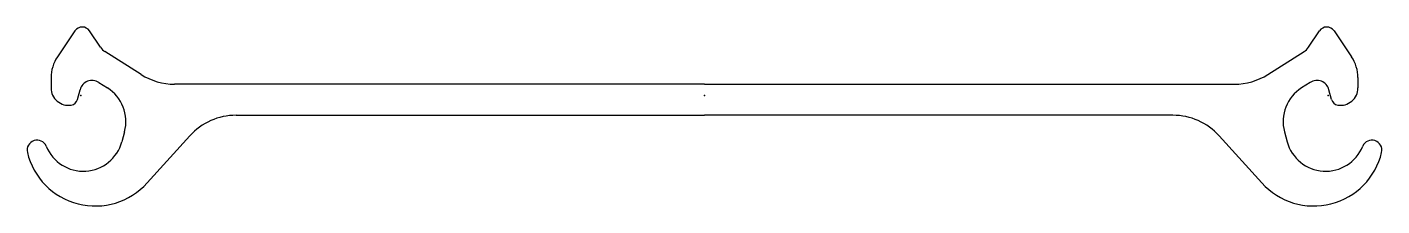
# Model space of a CAD drawing. Extents: x -22 to 522, y -45 to 28.
import ezdxf

# ---------------------------------------------------------------- set-up
doc = ezdxf.new("R2010")
doc.units = 0
doc.header["$MEASUREMENT"] = 0
doc.layers.get('0').update_dxf_attribs({"color": 5, "linetype": 'CONTINUOUS'})

msp = doc.modelspace()

# ---------------------------------------------------------------- linework, layer by layer
at = {"linetype": 'Continuous'}
for p, q in [((-2.40239, 25.9575), (-9.43514, 15.53215)), ((7.87182, 19.32559), (3.40121, 25.95671)), ((492.12817, 19.32559), (496.59879, 25.95671)), ((502.40237, 25.9575), (509.43515, 15.53215)), ((24.07498, 8.41408), (9.62342, 17.61902)), ((475.92502, 8.41408), (490.37659, 17.61902)), ((-12, 7.14363), (-12, 3)), ((512, 7.14363), (512, 3)), ((-1.46191, -1.72512), (-0.38498, 2.29363)), ((7.13099, 5.21645), (10.60533, 3.0032)), ((250, 4.5), (37.50569, 4.5)), ((250, 4.5), (462.49432, 4.5)), ((492.86902, 5.21645), (489.39468, 3.0032)), ((501.46191, -1.72512), (500.38498, 2.29363)), ((62.21284, -8), (250, -8)), ((437.78714, -8), (250, -8)), ((17.46383, -14.6321), (16.3888, -18.64449)), ((26.56515, -35.23428), (43.63185, -16.27437)), ((473.43484, -35.23428), (456.36816, -16.27437)), ((482.53616, -14.6321), (483.61121, -18.64449))]:
    msp.add_line(p, q, dxfattribs=at)
for centre, radius, start, end in [((0.49915, 24.00018), 3.5, 33.98726, 145.99712), ((499.50085, 24.00018), 3.5, 34.003, 146.01277), ((12.84679, 22.67964), 6, 213.98728, 237.50484), ((487.1532, 22.67964), 6, 302.49531, 326.01275), ((3, 7.14363), 15, 145.99712, 180), ((497, 7.14363), 15, 0, 34.00286), ((4.44461, 0.99942), 5, 57.50167, 164.99861), ((37.50569, 29.5), 25, 237.50484, 270), ((462.49432, 29.5), 25, 270, 302.49513), ((495.55539, 0.99942), 5, 15.00141, 122.49829), ((-5, 2.99982), 7, 179.99852, 279.2069), ((2.00893, -10.49132), 16, 345.00119, 57.50167), ((497.99109, -10.49132), 16, 122.49834, 194.99879), ((505, 2.99982), 7, 260.79314, 0.00148), ((-4.35967, -0.9486), 3, 279.20048, 344.99861), ((504.35968, -0.9486), 3, 195.00135, 260.79939), ((62.21284, -33), 25, 90, 138.00814), ((437.78714, -33), 25, 41.99182, 90), ((-17.60604, -22.00508), 4, 22.10281, 193.22233), ((0.9339, -14.50371), 16, 202.00998, 345.00119), ((499.0661, -14.50371), 16, 194.99881, 337.99005), ((517.60602, -22.00508), 4, 346.77775, 157.89693), ((5.75443, -16.50158), 28, 193.25169, 318.00814), ((494.24557, -16.50158), 28, 221.99184, 346.7483)]:
    msp.add_arc(centre, radius, start, end, dxfattribs=at)
for p in [(0, 0), (250, 0), (500, 0)]:
    msp.add_point(p, dxfattribs=at)

doc.saveas('drawing.dxf')
